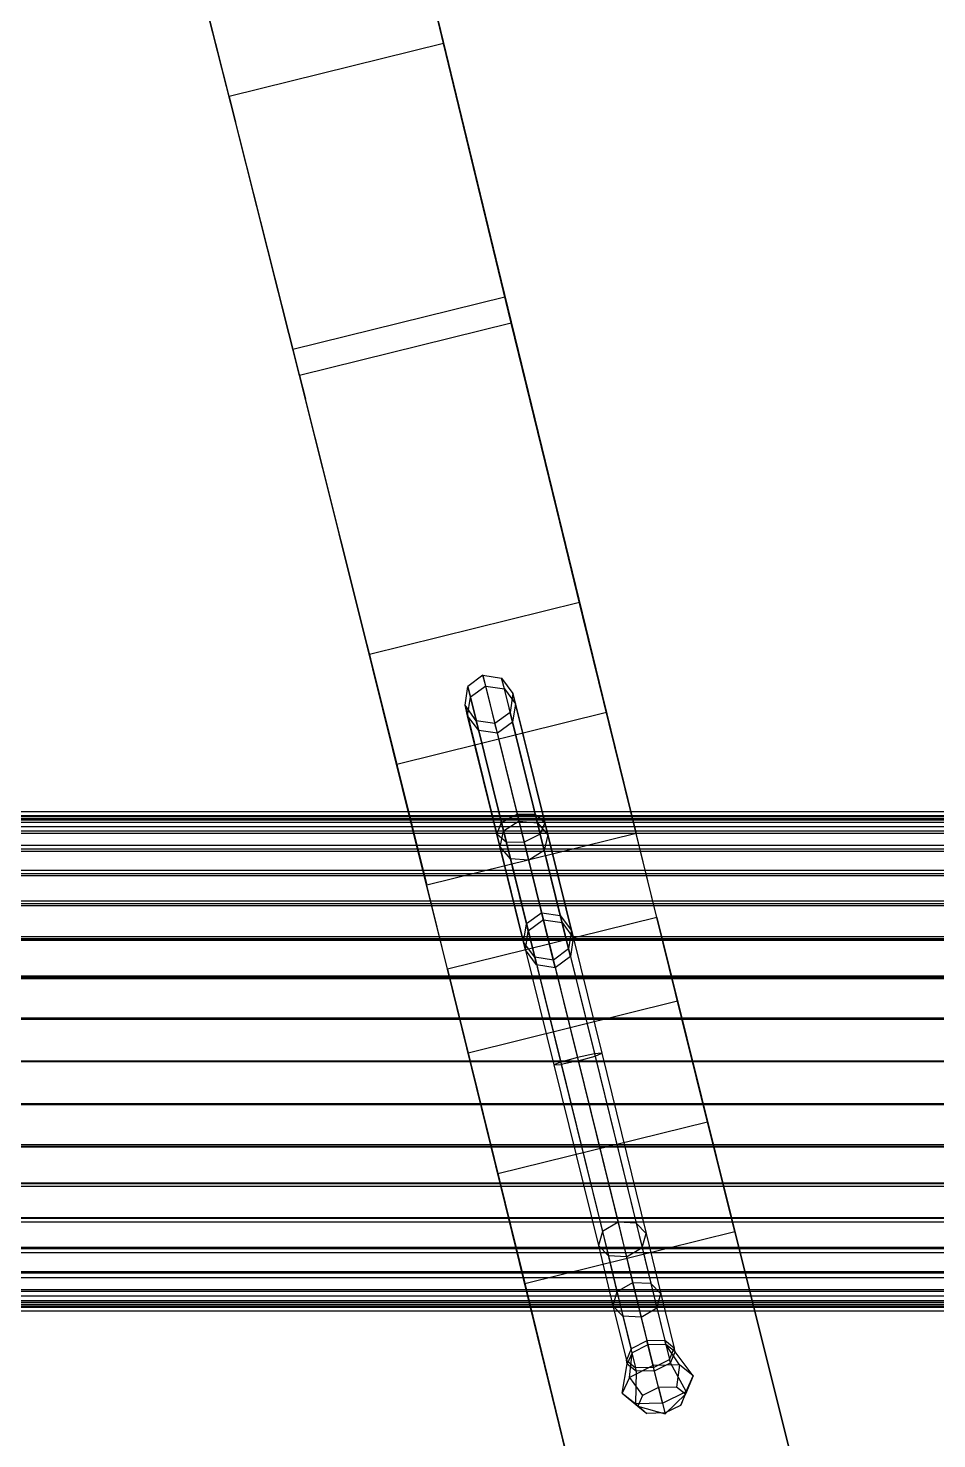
# Model space of a CAD drawing. Extents: x 11992 to 29481, y -6727 to 6811.
# Drawn here: x 15567.5 to 15624.1, y 903.6 to 991.5 of the extents above; entities that cross this region are included whole.
import ezdxf

# ---------------------------------------------------------------- set-up
doc = ezdxf.new("R2010")
doc.units = 0
doc.header["$MEASUREMENT"] = 0
doc.layers.get('0').update_dxf_attribs({"color": 8, "linetype": 'CONTINUOUS'})

msp = doc.modelspace()

# ---------------------------------------------------------------- linework, layer by layer
for p, q in [((15593.39, 990.568, -225.294), (15589.894, 1005.124, -243.544)), ((15593.772, 988.98, -226.3), (15590.223, 1003.749, -244.819)), ((15580.018, 987.263, -225.294), (15576.329, 1001.77, -243.544)), ((15580.419, 985.679, -226.3), (15576.678, 1000.401, -244.819)), ((15591.892, 996.791, -258.022), (15596.968, 975.772, -245.627)), ((15592.136, 995.777, -259.549), (15597.214, 974.758, -247.154)), ((15578.444, 993.467, -258.022), (15583.747, 972.503, -245.627)), ((15578.7, 992.455, -259.549), (15584.001, 971.492, -247.154)), ((15593.39, 990.568, -225.294), (15580.018, 987.263, -225.294)), ((15597.606, 973.144, -197.933), (15593.39, 990.568, -225.294)), ((15593.39, 990.568, -225.294), (15593.772, 988.98, -226.3)), ((15597.963, 971.674, -199.124), (15593.772, 988.98, -226.3)), ((15596.968, 975.772, -245.627), (15593.772, 988.98, -226.3)), ((15580.018, 987.263, -225.294), (15580.419, 985.679, -226.3)), ((15584.406, 969.881, -197.933), (15580.018, 987.263, -225.294)), ((15584.775, 968.414, -199.124), (15580.419, 985.679, -226.3)), ((15583.747, 972.503, -245.627), (15580.419, 985.679, -226.3)), ((15597.214, 974.758, -247.154), (15596.968, 975.772, -245.627)), ((15596.968, 975.772, -245.627), (15603.286, 949.89, -230.356)), ((15597.214, 974.758, -247.154), (15584.001, 971.492, -247.154)), ((15597.214, 974.758, -247.154), (15603.535, 948.877, -231.882)), ((15597.606, 973.144, -197.933), (15584.406, 969.881, -197.933)), ((15601.854, 955.728, -184.347), (15597.606, 973.144, -197.933)), ((15597.606, 973.144, -197.933), (15597.963, 971.674, -199.124)), ((15584.001, 971.492, -247.154), (15583.747, 972.503, -245.627)), ((15583.747, 972.503, -245.627), (15590.215, 946.659, -230.356)), ((15584.001, 971.492, -247.154), (15590.466, 945.647, -231.882)), ((15602.072, 954.841, -185.992), (15597.963, 971.674, -199.124)), ((15603.286, 949.89, -230.356), (15597.963, 971.674, -199.124)), ((15584.406, 969.881, -197.933), (15584.775, 968.414, -199.124)), ((15588.761, 952.492, -184.347), (15584.406, 969.881, -197.933)), ((15588.983, 951.605, -185.992), (15584.775, 968.414, -199.124)), ((15590.215, 946.659, -230.356), (15584.775, 968.414, -199.124)), ((15601.854, 955.728, -184.347), (15588.761, 952.492, -184.347)), ((15606.679, 936.12, -179.629), (15601.854, 955.728, -184.347)), ((15601.854, 955.728, -184.347), (15602.072, 954.841, -185.992)), ((15606.679, 936.12, -181.947), (15602.072, 954.841, -185.992)), ((15605.14, 942.358, -225.909), (15602.072, 954.841, -185.992)), ((15588.761, 952.492, -184.347), (15588.983, 951.605, -185.992)), ((15593.628, 932.894, -179.629), (15588.761, 952.492, -184.347)), ((15593.628, 932.894, -181.947), (15588.983, 951.605, -185.992)), ((15592.084, 939.131, -225.909), (15588.983, 951.605, -185.992)), ((15595.843, 951.211, -122.113), (15594.899, 950.508, -122.248)), ((15596.014, 950.518, -138.384), (15595.843, 951.211, -122.113)), ((15595.843, 951.211, -122.113), (15597.006, 951.029, -122.248)), ((15595.843, 951.211, -122.113), (15601.781, 927.19, -106.307)), ((15597.174, 950.349, -138.208), (15597.006, 951.029, -122.248)), ((15597.006, 951.029, -122.248), (15597.706, 950.068, -122.574)), ((15597.006, 951.029, -122.248), (15599.102, 942.548, -109.989)), ((15594.726, 949.331, -122.574), (15594.899, 950.508, -122.248)), ((15595.066, 949.828, -138.208), (15594.899, 950.508, -122.248)), ((15594.899, 950.508, -122.248), (15596.995, 942.027, -109.989)), ((15596.014, 950.518, -138.384), (15595.066, 949.828, -138.208)), ((15598.093, 942.11, -148.42), (15596.014, 950.518, -138.384)), ((15596.014, 950.518, -138.384), (15597.174, 950.349, -138.208)), ((15600.663, 936.235, -158.381), (15597.174, 950.349, -138.208)), ((15597.174, 950.349, -138.208), (15597.867, 949.42, -137.785)), ((15597.706, 950.068, -122.574), (15597.534, 948.892, -122.899)), ((15597.867, 949.42, -137.785), (15597.706, 950.068, -122.574)), ((15597.706, 950.068, -122.574), (15599.692, 942.037, -110.965)), ((15595.427, 948.371, -122.899), (15594.726, 949.331, -122.574)), ((15594.886, 948.684, -137.784), (15594.726, 949.331, -122.574)), ((15594.726, 949.331, -122.574), (15596.712, 941.3, -110.965)), ((15594.886, 948.684, -137.784), (15595.066, 949.828, -138.208)), ((15598.556, 935.714, -158.381), (15595.066, 949.828, -138.208)), ((15597.867, 949.42, -137.785), (15597.686, 948.276, -137.36)), ((15601.357, 935.302, -158.066), (15597.867, 949.42, -137.785)), ((15603.535, 948.877, -231.882), (15603.286, 949.89, -230.356)), ((15603.286, 949.89, -230.356), (15605.14, 942.358, -225.909)), ((15603.535, 948.877, -231.882), (15590.466, 945.647, -231.882)), ((15595.579, 947.755, -137.36), (15594.886, 948.684, -137.784)), ((15598.377, 934.565, -158.065), (15594.886, 948.684, -137.784)), ((15596.59, 948.188, -123.034), (15595.427, 948.371, -122.899)), ((15595.579, 947.755, -137.36), (15595.427, 948.371, -122.899)), ((15595.427, 948.371, -122.899), (15597.301, 940.79, -111.942)), ((15597.534, 948.892, -122.899), (15596.59, 948.188, -123.034)), ((15597.686, 948.276, -137.36), (15596.739, 947.586, -137.185)), ((15597.686, 948.276, -137.36), (15597.534, 948.892, -122.899)), ((15597.534, 948.892, -122.899), (15599.408, 941.311, -111.942)), ((15601.178, 934.153, -157.75), (15597.686, 948.276, -137.36)), ((15603.535, 948.877, -231.882), (15605.389, 941.345, -227.435)), ((15596.739, 947.586, -137.185), (15595.579, 947.755, -137.36)), ((15597.553, 939.77, -146.892), (15595.579, 947.755, -137.36)), ((15596.739, 947.586, -137.185), (15596.59, 948.188, -123.034)), ((15596.59, 948.188, -123.034), (15601.731, 927.392, -109.486)), ((15600.348, 932.985, -168.572), (15596.739, 947.586, -137.185)), ((15590.466, 945.647, -231.882), (15590.215, 946.659, -230.356)), ((15590.215, 946.659, -230.356), (15592.084, 939.131, -225.909)), ((15590.466, 945.647, -231.882), (15592.335, 938.118, -227.435)), ((14427.638, 942.706, -126.749), (15683.433, 942.708, -126.75)), ((14427.638, 942.704, -1463.261), (15683.433, 942.708, -1463.262)), ((14427.638, 942.47, -124.049), (15683.433, 942.471, -124.049)), ((14427.638, 942.469, -1460.56), (15683.433, 942.471, -1460.561)), ((14427.638, 942.47, -129.45), (15683.433, 942.471, -129.451)), ((14427.638, 942.469, -1465.962), (15683.433, 942.471, -1465.963)), ((14427.638, 942.404, -126.749), (15683.433, 942.405, -126.75)), ((14427.638, 942.402, -1463.261), (15683.433, 942.405, -1463.262)), ((15683.433, 942.174, -124.102), (14427.638, 942.172, -124.101)), ((15683.433, 942.174, -1460.613), (14427.638, 942.171, -1460.613)), ((15683.433, 942.174, -129.398), (14427.638, 942.172, -129.398)), ((15683.433, 942.174, -1465.91), (14427.638, 942.171, -1465.91)), ((14427.913, 942.268, -126.75), (15683.707, 942.27, -126.75)), ((14427.913, 942.266, -1463.262), (15683.707, 942.27, -1463.262)), ((14427.913, 942.039, -124.124), (15683.707, 942.04, -124.124)), ((14427.913, 942.037, -1460.636), (15683.707, 942.04, -1460.636)), ((14427.913, 942.039, -129.376), (15683.707, 942.04, -129.376)), ((14427.913, 942.037, -1465.888), (15683.707, 942.04, -1465.888)), ((15597.985, 942.543, -109.584), (15596.995, 942.027, -109.989)), ((15598.093, 942.11, -148.42), (15597.127, 941.493, -148.158)), ((15597.985, 942.543, -109.584), (15599.102, 942.548, -109.989)), ((15599.503, 936.406, -158.512), (15598.093, 942.11, -148.42)), ((15598.093, 942.11, -148.42), (15599.234, 942.014, -148.158)), ((15599.102, 942.548, -109.989), (15599.692, 942.037, -110.965)), ((15599.102, 942.548, -109.989), (15602.827, 927.48, -106.773)), ((15605.389, 941.345, -227.435), (15605.14, 942.358, -225.909)), ((15606.679, 936.12, -222.198), (15605.14, 942.358, -225.909)), ((14427.638, 941.768, -121.43), (15683.433, 941.77, -121.43)), ((14427.638, 941.768, -132.069), (15683.433, 941.77, -132.07)), ((14427.638, 941.767, -1457.941), (15683.433, 941.77, -1457.942)), ((14427.638, 941.767, -1468.581), (15683.433, 941.77, -1468.582)), ((15683.433, 941.486, -121.533), (14427.638, 941.484, -121.533)), ((15683.433, 941.486, -131.966), (14427.638, 941.484, -131.966)), ((15683.433, 941.485, -1458.045), (14427.638, 941.482, -1458.045)), ((15683.433, 941.485, -1468.478), (14427.638, 941.482, -1468.478)), ((14427.913, 941.356, -121.578), (15683.707, 941.358, -121.578)), ((14427.913, 941.356, -131.921), (15683.707, 941.358, -131.922)), ((14427.913, 941.355, -1458.09), (15683.707, 941.358, -1458.09)), ((14427.913, 941.355, -1468.433), (15683.707, 941.358, -1468.434)), ((15605.389, 941.345, -227.435), (15592.335, 938.118, -227.435)), ((15596.712, 941.3, -110.965), (15596.995, 942.027, -109.989)), ((15597.301, 940.79, -111.942), (15596.712, 941.3, -110.965)), ((15596.712, 941.3, -110.965), (15600.266, 926.923, -107.896)), ((15596.904, 940.523, -147.525), (15597.127, 941.493, -148.158)), ((15596.995, 942.027, -109.989), (15600.72, 926.959, -106.773)), ((15599.408, 941.311, -111.942), (15598.418, 940.794, -112.346)), ((15599.234, 942.014, -148.158), (15599.884, 941.26, -147.525)), ((15599.692, 942.037, -110.965), (15599.408, 941.311, -111.942)), ((15599.408, 941.311, -111.942), (15602.792, 927.623, -109.02)), ((15599.884, 941.26, -147.525), (15599.66, 940.291, -146.892)), ((15599.692, 942.037, -110.965), (15603.246, 927.659, -107.896)), ((15606.679, 936.12, -224.35), (15605.389, 941.345, -227.435)), ((14427.638, 940.623, -134.527), (15683.433, 940.624, -134.527)), ((14427.638, 940.621, -1471.039), (15683.433, 940.624, -1471.039)), ((14427.638, 940.623, -118.972), (15683.433, 940.624, -118.973)), ((14427.638, 940.621, -1455.484), (15683.433, 940.624, -1455.485)), ((15683.433, 940.362, -134.376), (14427.638, 940.36, -134.375)), ((15683.433, 940.362, -1470.888), (14427.638, 940.359, -1470.887)), ((15683.433, 940.362, -119.124), (14427.638, 940.36, -119.124)), ((15683.433, 940.362, -1455.636), (14427.638, 940.359, -1455.635)), ((15597.553, 939.77, -146.892), (15596.904, 940.523, -147.525)), ((15598.418, 940.794, -112.346), (15597.301, 940.79, -111.942)), ((15597.301, 940.79, -111.942), (15600.685, 927.102, -109.02)), ((15599.66, 940.291, -146.892), (15598.695, 939.673, -146.629)), ((14427.913, 940.242, -134.31), (15683.707, 940.244, -134.311)), ((14427.913, 940.241, -1470.822), (15683.707, 940.244, -1470.822)), ((14427.913, 940.242, -119.189), (15683.707, 940.244, -119.189)), ((14427.913, 940.241, -1455.701), (15683.707, 940.244, -1455.701)), ((15598.695, 939.673, -146.629), (15597.553, 939.77, -146.892)), ((15599.07, 933.632, -157.75), (15597.553, 939.77, -146.892)), ((14427.638, 939.067, -116.752), (15683.433, 939.069, -116.752)), ((14427.638, 939.067, -136.747), (15683.433, 939.069, -136.748)), ((14427.638, 939.066, -1453.263), (15683.433, 939.068, -1453.264)), ((14427.638, 939.066, -1473.259), (15683.433, 939.068, -1473.26)), ((15683.433, 938.837, -116.946), (14427.638, 938.836, -116.946)), ((15683.433, 938.837, -136.553), (14427.638, 938.836, -136.553)), ((15683.433, 938.837, -1453.458), (14427.638, 938.834, -1453.458)), ((15683.433, 938.837, -1473.065), (14427.638, 938.834, -1473.065)), ((14427.913, 938.73, -117.03), (15683.707, 938.732, -117.03)), ((14427.913, 938.73, -136.469), (15683.707, 938.732, -136.469)), ((14427.913, 938.729, -1453.542), (15683.707, 938.732, -1453.542)), ((14427.913, 938.729, -1472.981), (15683.707, 938.732, -1472.982)), ((15592.335, 938.118, -227.435), (15592.084, 939.131, -225.909)), ((15593.628, 932.894, -222.198), (15592.084, 939.131, -225.909)), ((15593.628, 932.894, -224.35), (15592.335, 938.118, -227.435)), ((14427.638, 937.151, -114.834), (15683.433, 937.152, -114.834)), ((14427.638, 937.149, -1451.346), (15683.433, 937.152, -1451.346)), ((14427.638, 937.151, -138.665), (15683.433, 937.152, -138.665)), ((14427.638, 937.149, -1475.177), (15683.433, 937.152, -1475.177)), ((15683.433, 936.958, -115.066), (14427.638, 936.956, -115.066)), ((15683.433, 936.958, -1451.578), (14427.638, 936.954, -1451.578)), ((15683.433, 936.958, -138.433), (14427.638, 936.956, -138.433)), ((15683.433, 936.958, -1474.945), (14427.638, 936.954, -1474.945)), ((14427.913, 936.867, -115.166), (15683.707, 936.868, -115.167)), ((14427.913, 936.865, -1451.678), (15683.707, 936.868, -1451.678)), ((14427.913, 936.867, -138.333), (15683.707, 936.868, -138.333)), ((14427.913, 936.865, -1474.845), (15683.707, 936.868, -1474.845)), ((15606.679, 936.12, -224.35), (15593.628, 932.894, -224.35)), ((15606.679, 936.12, -179.629), (15593.628, 932.894, -179.629)), ((15599.503, 936.406, -158.512), (15598.556, 935.714, -158.381)), ((15599.612, 935.965, -182.205), (15598.666, 935.268, -182.205)), ((15599.612, 935.965, -168.641), (15598.666, 935.268, -168.631)), ((15599.612, 935.965, -168.641), (15599.503, 936.406, -158.512)), ((15599.503, 936.406, -158.512), (15600.663, 936.235, -158.381)), ((15599.612, 935.965, -182.205), (15600.773, 935.789, -182.205)), ((15599.612, 935.965, -182.205), (15599.612, 935.965, -168.641)), ((15599.612, 935.965, -168.641), (15600.773, 935.789, -168.631)), ((15600.773, 935.789, -168.631), (15600.663, 936.235, -158.381)), ((15600.663, 936.235, -158.381), (15601.357, 935.302, -158.066)), ((15607.972, 930.896, -227.435), (15606.679, 936.12, -224.35)), ((15606.679, 936.12, -224.35), (15606.679, 936.12, -222.198)), ((15608.223, 929.883, -225.909), (15606.679, 936.12, -222.198)), ((15606.679, 936.12, -181.947), (15606.679, 936.12, -179.629)), ((15611.546, 916.522, -184.347), (15606.679, 936.12, -179.629)), ((15606.679, 936.12, -181.947), (15611.325, 917.409, -185.992)), ((15606.679, 936.12, -222.198), (15606.679, 936.12, -181.947)), ((15598.377, 934.565, -158.065), (15598.556, 935.714, -158.381)), ((15598.49, 934.106, -182.205), (15598.666, 935.268, -182.205)), ((15598.49, 934.106, -168.606), (15598.666, 935.268, -168.631)), ((15598.666, 935.268, -168.631), (15598.556, 935.714, -158.381)), ((15598.666, 935.268, -182.205), (15598.666, 935.268, -168.631)), ((15600.773, 935.789, -182.205), (15600.773, 935.789, -168.631)), ((15600.773, 935.789, -182.205), (15601.47, 934.843, -182.205)), ((15600.773, 935.789, -168.631), (15601.47, 934.843, -168.606)), ((15601.357, 935.302, -158.066), (15601.178, 934.153, -157.75)), ((15601.47, 934.843, -168.606), (15601.357, 935.302, -158.066)), ((14427.638, 934.929, -113.279), (15683.433, 934.931, -113.279)), ((14427.638, 934.929, -140.22), (15683.433, 934.931, -140.22)), ((14427.638, 934.928, -1449.791), (15683.433, 934.931, -1449.791)), ((14427.638, 934.928, -1476.732), (15683.433, 934.931, -1476.732)), ((15683.433, 934.779, -113.541), (14427.638, 934.777, -113.541)), ((15683.433, 934.779, -139.958), (14427.638, 934.777, -139.958)), ((15683.433, 934.779, -1450.053), (14427.638, 934.776, -1450.053)), ((15683.433, 934.779, -1476.47), (14427.638, 934.776, -1476.47)), ((14427.913, 934.708, -113.654), (15683.707, 934.709, -113.654)), ((14427.913, 934.708, -139.845), (15683.707, 934.709, -139.845)), ((14427.913, 934.706, -1450.166), (15683.707, 934.709, -1450.167)), ((14427.913, 934.706, -1476.357), (15683.707, 934.709, -1476.357)), ((15599.07, 933.632, -157.75), (15598.377, 934.565, -158.065)), ((15598.49, 934.106, -168.606), (15598.377, 934.565, -158.065)), ((15601.178, 934.153, -157.75), (15600.231, 933.461, -157.62)), ((15601.294, 933.681, -168.582), (15601.178, 934.153, -157.75)), ((15601.47, 934.843, -182.205), (15601.294, 933.681, -182.205)), ((15601.47, 934.843, -168.606), (15601.294, 933.681, -168.582)), ((15601.47, 934.843, -182.205), (15601.47, 934.843, -168.606)), ((15599.187, 933.161, -182.205), (15598.49, 934.106, -182.205)), ((15599.187, 933.161, -168.582), (15598.49, 934.106, -168.606)), ((15598.49, 934.106, -182.205), (15598.49, 934.106, -168.606)), ((15600.231, 933.461, -157.62), (15599.07, 933.632, -157.75)), ((15599.187, 933.161, -168.582), (15599.07, 933.632, -157.75)), ((15601.294, 933.681, -182.205), (15600.348, 932.985, -182.205)), ((15601.294, 933.681, -168.582), (15600.348, 932.985, -168.572)), ((15601.294, 933.681, -182.205), (15601.294, 933.681, -168.582)), ((14427.638, 932.472, -141.366), (15683.433, 932.473, -141.366)), ((14427.638, 932.47, -1477.878), (15683.433, 932.473, -1477.878)), ((14427.638, 932.472, -112.133), (15683.433, 932.473, -112.133)), ((14427.638, 932.47, -1448.645), (15683.433, 932.473, -1448.645)), ((15595.168, 926.656, -225.909), (15593.628, 932.894, -222.198)), ((15593.628, 932.894, -224.35), (15593.628, 932.894, -222.198)), ((15594.918, 927.669, -227.435), (15593.628, 932.894, -224.35)), ((15593.628, 932.894, -181.947), (15598.236, 914.173, -185.992)), ((15598.453, 913.286, -184.347), (15593.628, 932.894, -179.629)), ((15593.628, 932.894, -181.947), (15593.628, 932.894, -179.629)), ((15593.628, 932.894, -222.198), (15593.628, 932.894, -181.947)), ((15600.348, 932.985, -182.205), (15599.187, 933.161, -182.205)), ((15600.348, 932.985, -168.572), (15599.187, 933.161, -168.582)), ((15599.187, 933.161, -182.205), (15599.187, 933.161, -168.582)), ((15600.348, 932.985, -182.205), (15600.348, 932.985, -168.572)), ((15683.433, 932.369, -141.082), (14427.638, 932.368, -141.081)), ((15683.433, 932.369, -1477.594), (14427.638, 932.367, -1477.593)), ((15683.433, 932.369, -112.418), (14427.638, 932.368, -112.418)), ((15683.433, 932.369, -1448.93), (14427.638, 932.367, -1448.929)), ((14427.913, 932.319, -140.959), (15683.707, 932.321, -140.959)), ((14427.913, 932.319, -112.541), (15683.707, 932.321, -112.541)), ((14427.913, 932.317, -1477.471), (15683.707, 932.32, -1477.471)), ((14427.913, 932.317, -1449.053), (15683.707, 932.32, -1449.053)), ((15607.972, 930.896, -227.435), (15594.918, 927.669, -227.435)), ((15609.841, 923.367, -231.882), (15607.972, 930.896, -227.435)), ((15607.972, 930.896, -227.435), (15608.223, 929.883, -225.909)), ((14427.638, 929.853, -111.431), (15683.433, 929.854, -111.432)), ((14427.638, 929.853, -142.068), (15683.433, 929.854, -142.068)), ((14427.638, 929.852, -1447.943), (15683.433, 929.854, -1447.944)), ((14427.638, 929.852, -1478.579), (15683.433, 929.854, -1478.58)), ((15683.433, 929.802, -111.729), (14427.638, 929.8, -111.729)), ((15683.433, 929.802, -141.77), (14427.638, 929.8, -141.77)), ((15683.433, 929.801, -1448.241), (14427.638, 929.799, -1448.241)), ((15683.433, 929.801, -1478.282), (14427.638, 929.799, -1478.281)), ((14427.913, 929.773, -111.858), (15683.707, 929.775, -111.858)), ((14427.913, 929.773, -141.641), (15683.707, 929.775, -141.641)), ((14427.913, 929.772, -1448.37), (15683.707, 929.775, -1448.37)), ((14427.913, 929.772, -1478.153), (15683.707, 929.775, -1478.153)), ((15610.093, 922.355, -230.356), (15608.223, 929.883, -225.909)), ((15608.223, 929.883, -225.909), (15611.325, 917.409, -185.992)), ((14427.638, 927.152, -111.195), (15683.433, 927.153, -111.195)), ((15683.433, 927.153, -111.498), (14427.638, 927.152, -111.497)), ((14427.638, 927.15, -1447.707), (15683.433, 927.153, -1447.707)), ((15683.433, 927.153, -1448.01), (14427.638, 927.15, -1448.01)), ((14427.638, 927.152, -142.304), (15683.433, 927.153, -142.304)), ((15683.433, 927.153, -142.002), (14427.638, 927.152, -142.001)), ((14427.638, 927.15, -1478.816), (15683.433, 927.153, -1478.816)), ((15683.433, 927.153, -1478.514), (14427.638, 927.15, -1478.513)), ((14427.913, 927.147, -111.628), (15683.707, 927.149, -111.629)), ((14427.913, 927.146, -1448.14), (15683.707, 927.149, -1448.141)), ((14427.913, 927.147, -141.871), (15683.707, 927.149, -141.871)), ((14427.913, 927.146, -1478.383), (15683.707, 927.149, -1478.383)), ((15594.918, 927.669, -227.435), (15595.168, 926.656, -225.909)), ((15596.773, 920.137, -231.882), (15594.918, 927.669, -227.435)), ((15600.685, 927.102, -109.02), (15600.266, 926.923, -107.896)), ((15601.731, 927.392, -109.486), (15600.685, 927.102, -109.02)), ((15600.685, 927.102, -109.02), (15603.286, 916.549, -114.242)), ((15601.781, 927.19, -106.307), (15600.72, 926.959, -106.773)), ((15602.792, 927.623, -109.02), (15601.731, 927.392, -109.486)), ((15601.731, 927.392, -109.486), (15604.261, 917.124, -114.591)), ((15601.781, 927.19, -106.307), (15602.827, 927.48, -106.773)), ((15601.781, 927.19, -106.307), (15604.797, 914.973, -112.222)), ((15603.246, 927.659, -107.896), (15602.792, 927.623, -109.02)), ((15602.792, 927.623, -109.02), (15605.393, 917.07, -114.246)), ((15602.827, 927.48, -106.773), (15603.246, 927.659, -107.896)), ((15602.827, 927.48, -106.773), (15605.772, 915.549, -112.57)), ((15603.246, 927.659, -107.896), (15606.019, 916.417, -113.409)), ((15597.021, 919.124, -230.356), (15595.168, 926.656, -225.909)), ((15595.168, 926.656, -225.909), (15598.236, 914.173, -185.992)), ((15600.266, 926.923, -107.896), (15600.72, 926.959, -106.773)), ((15600.266, 926.923, -107.896), (15603.039, 915.68, -113.404)), ((15600.72, 926.959, -106.773), (15603.665, 915.028, -112.567)), ((15683.433, 924.505, -111.729), (14427.638, 924.504, -111.729)), ((15683.433, 924.505, -141.77), (14427.638, 924.504, -141.77)), ((15683.433, 924.505, -1448.241), (14427.638, 924.502, -1448.241)), ((15683.433, 924.505, -1478.282), (14427.638, 924.502, -1478.281)), ((14427.913, 924.521, -111.858), (15683.707, 924.523, -111.858)), ((14427.913, 924.521, -141.641), (15683.707, 924.523, -141.641)), ((14427.913, 924.52, -1448.37), (15683.707, 924.523, -1448.37)), ((14427.913, 924.52, -1478.153), (15683.707, 924.523, -1478.153)), ((14427.638, 924.451, -111.431), (15683.433, 924.453, -111.432)), ((14427.638, 924.451, -142.068), (15683.433, 924.453, -142.068)), ((14427.638, 924.45, -1447.943), (15683.433, 924.453, -1447.944)), ((14427.638, 924.45, -1478.579), (15683.433, 924.453, -1478.58)), ((15609.841, 923.367, -231.882), (15596.773, 920.137, -231.882)), ((15616.306, 897.522, -247.154), (15609.841, 923.367, -231.882)), ((15609.841, 923.367, -231.882), (15610.093, 922.355, -230.356)), ((15683.433, 921.937, -141.082), (14427.638, 921.936, -141.081)), ((15683.433, 921.937, -112.418), (14427.638, 921.936, -112.418)), ((15683.433, 921.936, -1477.594), (14427.638, 921.934, -1477.593)), ((15683.433, 921.936, -1448.93), (14427.638, 921.934, -1448.929)), ((14427.638, 921.833, -112.133), (15683.433, 921.834, -112.133)), ((14427.638, 921.833, -141.366), (15683.433, 921.833, -141.366)), ((14427.638, 921.831, -1477.877), (15683.433, 921.833, -1477.878)), ((14427.638, 921.831, -1448.645), (15683.433, 921.833, -1448.645)), ((14427.913, 921.975, -140.959), (15683.707, 921.977, -140.959)), ((14427.913, 921.974, -1477.471), (15683.707, 921.977, -1477.471)), ((14427.913, 921.975, -112.541), (15683.707, 921.977, -112.541)), ((14427.913, 921.974, -1449.052), (15683.707, 921.977, -1449.053)), ((15616.561, 896.511, -245.627), (15610.093, 922.355, -230.356)), ((15610.093, 922.355, -230.356), (15615.533, 900.6, -199.124)), ((15596.773, 920.137, -231.882), (15597.021, 919.124, -230.356)), ((15603.094, 894.256, -247.154), (15596.773, 920.137, -231.882)), ((15683.433, 919.527, -113.541), (14427.638, 919.526, -113.541)), ((15683.433, 919.527, -139.958), (14427.638, 919.526, -139.958)), ((15683.433, 919.527, -1450.053), (14427.638, 919.524, -1450.053)), ((15683.433, 919.527, -1476.47), (14427.638, 919.524, -1476.47)), ((14427.638, 919.374, -113.279), (15683.433, 919.376, -113.279)), ((14427.638, 919.374, -140.22), (15683.433, 919.376, -140.22)), ((14427.638, 919.373, -1449.791), (15683.433, 919.376, -1449.791)), ((14427.638, 919.373, -1476.732), (15683.433, 919.376, -1476.732)), ((14427.913, 919.587, -113.654), (15683.707, 919.588, -113.654)), ((14427.913, 919.587, -139.845), (15683.707, 919.588, -139.845)), ((14427.913, 919.585, -1450.166), (15683.707, 919.588, -1450.166)), ((14427.913, 919.585, -1476.357), (15683.707, 919.588, -1476.357)), ((15603.34, 893.242, -245.627), (15597.021, 919.124, -230.356)), ((15597.021, 919.124, -230.356), (15602.345, 897.34, -199.124)), ((15683.433, 917.35, -115.066), (14427.638, 917.348, -115.066)), ((15683.433, 917.35, -138.433), (14427.638, 917.348, -138.433)), ((15683.433, 917.349, -1451.578), (14427.638, 917.346, -1451.578)), ((15683.433, 917.349, -1474.945), (14427.638, 917.346, -1474.945)), ((14427.638, 917.154, -114.834), (15683.433, 917.155, -114.834)), ((14427.638, 917.152, -1451.346), (15683.433, 917.155, -1451.346)), ((14427.638, 917.154, -138.665), (15683.433, 917.155, -138.665)), ((14427.638, 917.152, -1475.177), (15683.433, 917.155, -1475.177)), ((14427.913, 917.427, -115.166), (15683.707, 917.429, -115.167)), ((14427.913, 917.426, -1451.678), (15683.707, 917.429, -1451.678)), ((14427.913, 917.427, -138.333), (15683.707, 917.429, -138.333)), ((14427.913, 917.426, -1474.845), (15683.707, 917.429, -1474.845)), ((15604.261, 917.124, -114.591), (15603.286, 916.549, -114.242)), ((15605.393, 917.07, -114.246), (15604.261, 917.124, -114.591)), ((15604.261, 917.124, -114.591), (15605.167, 913.358, -125.986)), ((15606.019, 916.417, -113.409), (15605.393, 917.07, -114.246)), ((15605.393, 917.07, -114.246), (15606.299, 913.305, -125.658)), ((15611.546, 916.522, -184.347), (15611.325, 917.409, -185.992)), ((15611.325, 917.409, -185.992), (15615.533, 900.6, -199.124)), ((15611.546, 916.522, -184.347), (15598.453, 913.286, -184.347)), ((15603.286, 916.549, -114.242), (15603.039, 915.68, -113.404)), ((15603.039, 915.68, -113.404), (15603.665, 915.028, -112.567)), ((15603.039, 915.68, -113.404), (15603.942, 911.92, -124.865)), ((15603.286, 916.549, -114.242), (15604.191, 912.784, -125.658)), ((15605.772, 915.549, -112.57), (15606.019, 916.417, -113.409)), ((15606.019, 916.417, -113.409), (15606.922, 912.657, -124.865)), ((15611.546, 916.522, -184.347), (15615.901, 899.133, -197.933)), ((15683.433, 915.47, -116.946), (14427.638, 915.469, -116.946)), ((15683.433, 915.47, -136.553), (14427.638, 915.469, -136.553)), ((15683.433, 915.47, -1453.458), (14427.638, 915.467, -1453.458)), ((15683.433, 915.47, -1473.065), (14427.638, 915.467, -1473.065)), ((14427.638, 915.237, -116.752), (15683.433, 915.238, -116.752)), ((14427.638, 915.237, -136.747), (15683.433, 915.238, -136.748)), ((14427.638, 915.235, -1453.263), (15683.433, 915.238, -1453.264)), ((14427.638, 915.235, -1473.259), (15683.433, 915.238, -1473.26)), ((14427.913, 915.564, -117.03), (15683.707, 915.565, -117.03)), ((14427.913, 915.564, -136.469), (15683.707, 915.565, -136.469)), ((14427.913, 915.562, -1453.542), (15683.707, 915.565, -1453.542)), ((14427.913, 915.562, -1472.981), (15683.707, 915.565, -1472.981)), ((15604.797, 914.973, -112.222), (15603.665, 915.028, -112.567)), ((15603.665, 915.028, -112.567), (15604.565, 911.272, -124.072)), ((15604.797, 914.973, -112.222), (15605.772, 915.549, -112.57)), ((15604.797, 914.973, -112.222), (15605.696, 911.219, -123.743)), ((15605.772, 915.549, -112.57), (15606.672, 911.793, -124.072)), ((15683.433, 913.945, -134.376), (14427.638, 913.943, -134.375)), ((15683.433, 913.945, -1470.888), (14427.638, 913.942, -1470.887)), ((15683.433, 913.945, -119.124), (14427.638, 913.943, -119.124)), ((15683.433, 913.945, -1455.636), (14427.638, 913.942, -1455.635)), ((14427.913, 914.052, -134.31), (15683.707, 914.054, -134.311)), ((14427.913, 914.051, -1470.822), (15683.707, 914.054, -1470.822)), ((14427.913, 914.052, -119.189), (15683.707, 914.054, -119.189)), ((14427.913, 914.051, -1455.701), (15683.707, 914.054, -1455.701)), ((15598.453, 913.286, -184.347), (15598.236, 914.173, -185.992)), ((15598.236, 914.173, -185.992), (15602.345, 897.34, -199.124)), ((14427.638, 913.682, -134.527), (15683.433, 913.683, -134.527)), ((14427.638, 913.68, -1471.038), (15683.433, 913.683, -1471.039)), ((14427.638, 913.682, -118.972), (15683.433, 913.683, -118.973)), ((14427.638, 913.68, -1455.484), (15683.433, 913.683, -1455.484)), ((15598.453, 913.286, -184.347), (15602.702, 895.87, -197.933)), ((15605.167, 913.358, -125.986), (15604.191, 912.784, -125.658)), ((15606.299, 913.305, -125.658), (15605.167, 913.358, -125.986)), ((15605.167, 913.358, -125.986), (15606.063, 909.733, -128.396)), ((15606.922, 912.657, -124.865), (15606.299, 913.305, -125.658)), ((15606.299, 913.305, -125.658), (15607.177, 909.752, -128.022)), ((15683.433, 912.821, -121.533), (14427.638, 912.82, -121.533)), ((15683.433, 912.821, -131.966), (14427.638, 912.82, -131.966)), ((15683.433, 912.821, -1458.045), (14427.638, 912.818, -1458.045)), ((15683.433, 912.821, -1468.478), (14427.638, 912.818, -1468.478)), ((14427.638, 912.535, -121.43), (15683.433, 912.537, -121.43)), ((14427.638, 912.535, -132.069), (15683.433, 912.537, -132.07)), ((14427.638, 912.534, -1457.941), (15683.433, 912.537, -1457.942)), ((14427.638, 912.534, -1468.581), (15683.433, 912.537, -1468.582)), ((14427.913, 912.938, -121.578), (15683.707, 912.94, -121.578)), ((14427.913, 912.938, -131.921), (15683.707, 912.94, -131.922)), ((14427.913, 912.936, -1458.09), (15683.707, 912.939, -1458.09)), ((14427.913, 912.936, -1468.433), (15683.707, 912.939, -1468.434)), ((14427.913, 912.256, -124.124), (15683.707, 912.257, -124.124)), ((14427.913, 912.254, -1460.636), (15683.707, 912.257, -1460.636)), ((14427.913, 912.256, -129.375), (15683.707, 912.257, -129.376)), ((14427.913, 912.254, -1465.887), (15683.707, 912.257, -1465.888)), ((15604.191, 912.784, -125.658), (15603.942, 911.92, -124.865)), ((15604.191, 912.784, -125.658), (15605.07, 909.231, -128.022)), ((15606.672, 911.793, -124.072), (15606.922, 912.657, -124.865)), ((15606.922, 912.657, -124.865), (15607.757, 909.277, -127.117)), ((15683.433, 912.133, -124.101), (14427.638, 912.132, -124.101)), ((15683.433, 912.133, -1460.613), (14427.638, 912.13, -1460.613)), ((15683.433, 912.133, -129.398), (14427.638, 912.132, -129.398)), ((15683.433, 912.133, -1465.91), (14427.638, 912.13, -1465.91)), ((15683.433, 911.901, -126.75), (14427.638, 911.9, -126.749)), ((15683.433, 911.901, -1463.262), (14427.638, 911.899, -1463.261)), ((14427.638, 911.834, -124.049), (15683.433, 911.836, -124.049)), ((14427.638, 911.834, -129.45), (15683.433, 911.836, -129.45)), ((14427.638, 911.832, -1460.56), (15683.433, 911.835, -1460.561)), ((14427.638, 911.832, -1465.962), (15683.433, 911.835, -1465.962)), ((14427.638, 911.598, -126.749), (15683.433, 911.599, -126.75)), ((14427.638, 911.596, -1463.261), (15683.433, 911.599, -1463.262)), ((14427.913, 912.026, -126.75), (15683.707, 912.028, -126.75)), ((14427.913, 912.025, -1463.261), (15683.707, 912.028, -1463.262)), ((15603.942, 911.92, -124.865), (15604.565, 911.272, -124.072)), ((15603.942, 911.92, -124.865), (15604.777, 908.54, -127.117)), ((15605.696, 911.219, -123.743), (15606.672, 911.793, -124.072)), ((15606.672, 911.793, -124.072), (15607.465, 908.585, -126.213)), ((15605.696, 911.219, -123.743), (15604.565, 911.272, -124.072)), ((15604.565, 911.272, -124.072), (15605.358, 908.064, -126.213)), ((15605.696, 911.219, -123.743), (15606.471, 908.083, -125.838)), ((15606.063, 909.733, -128.396), (15605.07, 909.231, -128.022)), ((15607.177, 909.752, -128.022), (15606.063, 909.733, -128.396)), ((15606.126, 909.481, -128.564), (15606.063, 909.733, -128.396)), ((15607.757, 909.277, -127.117), (15607.177, 909.752, -128.022)), ((15607.238, 909.505, -128.186), (15607.177, 909.752, -128.022)), ((15605.07, 909.231, -128.022), (15604.777, 908.54, -127.117)), ((15605.131, 908.984, -128.186), (15604.835, 908.305, -127.274)), ((15604.966, 907.461, -129.629), (15605.131, 908.984, -128.186)), ((15605.131, 908.984, -128.186), (15605.07, 909.231, -128.022)), ((15606.126, 909.481, -128.564), (15605.131, 908.984, -128.186)), ((15607.238, 909.505, -128.186), (15606.126, 909.481, -128.564)), ((15606.782, 906.826, -130.193), (15606.126, 909.481, -128.564)), ((15607.816, 909.042, -127.274), (15607.238, 909.505, -128.186)), ((15608.093, 908.234, -129.629), (15607.238, 909.505, -128.186)), ((15607.465, 908.585, -126.213), (15607.757, 909.277, -127.117)), ((15607.52, 908.362, -126.362), (15607.816, 909.042, -127.274)), ((15607.816, 909.042, -127.274), (15607.757, 909.277, -127.117)), ((15608.945, 907.566, -128.264), (15607.816, 909.042, -127.274)), ((15604.523, 906.473, -128.263), (15604.835, 908.305, -127.274)), ((15604.777, 908.54, -127.117), (15605.358, 908.064, -126.213)), ((15604.835, 908.305, -127.274), (15604.777, 908.54, -127.117)), ((15604.835, 908.305, -127.274), (15605.413, 907.841, -126.362)), ((15606.445, 908.191, -130.195), (15604.966, 907.461, -129.629)), ((15606.471, 908.083, -125.838), (15605.358, 908.064, -126.213)), ((15605.413, 907.841, -126.362), (15605.358, 908.064, -126.213)), ((15605.376, 905.804, -126.898), (15605.413, 907.841, -126.362)), ((15606.525, 907.865, -125.984), (15605.413, 907.841, -126.362)), ((15608.093, 908.234, -129.629), (15606.445, 908.191, -130.195)), ((15606.471, 908.083, -125.838), (15607.465, 908.585, -126.213)), ((15606.525, 907.865, -125.984), (15606.471, 908.083, -125.838)), ((15606.525, 907.865, -125.984), (15607.52, 908.362, -126.362)), ((15607.024, 905.847, -126.332), (15606.525, 907.865, -125.984)), ((15607.52, 908.362, -126.362), (15607.465, 908.585, -126.213)), ((15608.503, 906.577, -126.898), (15607.52, 908.362, -126.362)), ((15608.093, 908.234, -129.629), (15607.893, 906.856, -129.812)), ((15608.945, 907.566, -128.264), (15608.093, 908.234, -129.629)), ((15604.966, 907.461, -129.629), (15604.523, 906.473, -128.263)), ((15604.966, 907.461, -129.629), (15605.785, 906.335, -129.812)), ((15608.945, 907.566, -128.264), (15608.467, 906.405, -128.892)), ((15608.503, 906.577, -126.898), (15608.945, 907.566, -128.264)), ((15604.523, 906.473, -128.263), (15605.487, 905.668, -128.892)), ((15604.523, 906.473, -128.263), (15605.376, 905.804, -126.898)), ((15605.785, 906.335, -129.812), (15605.487, 905.668, -128.892)), ((15606.782, 906.826, -130.193), (15605.785, 906.335, -129.812)), ((15607.893, 906.856, -129.812), (15606.782, 906.826, -130.193)), ((15606.782, 906.826, -130.193), (15607.187, 905.189, -129.434)), ((15607.024, 905.847, -126.332), (15608.503, 906.577, -126.898)), ((15608.467, 906.405, -128.892), (15607.187, 905.189, -129.434)), ((15608.467, 906.405, -128.892), (15607.893, 906.856, -129.812)), ((15608.503, 906.577, -126.898), (15608.169, 905.739, -127.971)), ((15608.169, 905.739, -127.971), (15608.467, 906.405, -128.892)), ((15607.024, 905.847, -126.332), (15605.376, 905.804, -126.898)), ((15605.376, 905.804, -126.898), (15606.062, 905.218, -127.971)), ((15605.487, 905.668, -128.892), (15606.062, 905.218, -127.971)), ((15605.487, 905.668, -128.892), (15607.187, 905.189, -129.434)), ((15607.172, 905.247, -127.59), (15606.062, 905.218, -127.971)), ((15607.024, 905.847, -126.332), (15607.172, 905.247, -127.59)), ((15607.172, 905.247, -127.59), (15608.169, 905.739, -127.971)), ((15607.172, 905.247, -127.59), (15607.187, 905.189, -129.434))]:
    msp.add_line(p, q)

doc.saveas('drawing.dxf')
